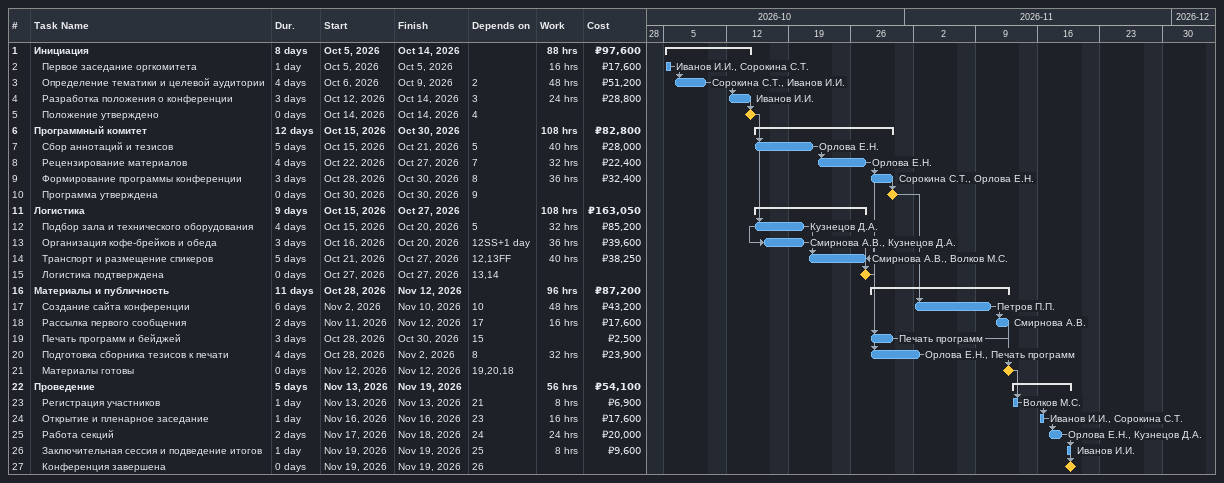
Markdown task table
| ID | Level | Task | Duration | Start | Finish | Predecessors | Resources | Work (h) | Cost (₽) |
|---|---|---|---|---|---|---|---|---|---|
| 1 | 1 | **Инициация** | 8d | 2026-10-05 | 2026-10-14 |  |  | 88 | 97600 |
| 2 | 2 | Первое заседание оргкомитета | 1d | 2026-10-05 | 2026-10-05 |  | Иванов И.И., Сорокина С.Т. | 16 | 17600 |
| 3 | 2 | Определение тематики и целевой аудитории | 4d | 2026-10-06 | 2026-10-09 | 2 | Сорокина С.Т., Иванов И.И. | 48 | 51200 |
| 4 | 2 | Разработка положения о конференции | 3d | 2026-10-12 | 2026-10-14 | 3 | Иванов И.И. | 24 | 28800 |
| 5 | 2 | Положение утверждено | 0d | 2026-10-14 | 2026-10-14 | 4 |  |  |  |
| 6 | 1 | **Программный комитет** | 12d | 2026-10-15 | 2026-10-30 |  |  | 108 | 82800 |
| 7 | 2 | Сбор аннотаций и тезисов | 5d | 2026-10-15 | 2026-10-21 | 5 | Орлова Е.Н. | 40 | 28000 |
| 8 | 2 | Рецензирование материалов | 4d | 2026-10-22 | 2026-10-27 | 7 | Орлова Е.Н. | 32 | 22400 |
| 9 | 2 | Формирование программы конференции | 3d | 2026-10-28 | 2026-10-30 | 8 | Сорокина С.Т., Орлова Е.Н. | 36 | 32400 |
| 10 | 2 | Программа утверждена | 0d | 2026-10-30 | 2026-10-30 | 9 |  |  |  |
| 11 | 1 | **Логистика** | 9d | 2026-10-15 | 2026-10-27 |  |  | 108 | 163050 |
| 12 | 2 | Подбор зала и технического оборудования | 4d | 2026-10-15 | 2026-10-20 | 5 | Кузнецов Д.А. | 32 | 85200 |
| 13 | 2 | Организация кофе-брейков и обеда | 3d | 2026-10-16 | 2026-10-20 | 12SS+1d | Смирнова А.В., Кузнецов Д.А. | 36 | 39600 |
| 14 | 2 | Транспорт и размещение спикеров | 5d | 2026-10-21 | 2026-10-27 | 12, 13FF | Смирнова А.В., Волков М.С. | 40 | 38250 |
| 15 | 2 | Логистика подтверждена | 0d | 2026-10-27 | 2026-10-27 | 13, 14 |  |  |  |
| 16 | 1 | **Материалы и публичность** | 11d | 2026-10-28 | 2026-11-12 |  |  | 96 | 87200 |
| 17 | 2 | Создание сайта конференции | 6d | 2026-11-02 | 2026-11-10 | 10 | Петров П.П. | 48 | 43200 |
| 18 | 2 | Рассылка первого сообщения | 2d | 2026-11-11 | 2026-11-12 | 17 | Смирнова А.В. | 16 | 17600 |
| 19 | 2 | Печать программ и бейджей | 3d | 2026-10-28 | 2026-10-30 | 15 | Печать программ |  | 2500 |
| 20 | 2 | Подготовка сборника тезисов к печати | 4d | 2026-10-28 | 2026-11-02 | 8 | Орлова Е.Н., Печать программ | 32 | 23900 |
| 21 | 2 | Материалы готовы | 0d | 2026-11-12 | 2026-11-12 | 19, 20, 18 |  |  |  |
| 22 | 1 | **Проведение** | 5d | 2026-11-13 | 2026-11-19 |  |  | 56 | 54100 |
| 23 | 2 | Регистрация участников | 1d | 2026-11-13 | 2026-11-13 | 21 | Волков М.С. | 8 | 6900 |
| 24 | 2 | Открытие и пленарное заседание | 1d | 2026-11-16 | 2026-11-16 | 23 | Иванов И.И., Сорокина С.Т. | 16 | 17600 |
| 25 | 2 | Работа секций | 2d | 2026-11-17 | 2026-11-18 | 24 | Орлова Е.Н., Кузнецов Д.А. | 24 | 20000 |
| 26 | 2 | Заключительная сессия и подведение итогов | 1d | 2026-11-19 | 2026-11-19 | 25 | Иванов И.И. | 8 | 9600 |
| 27 | 2 | Конференция завершена | 0d | 2026-11-19 | 2026-11-19 | 26 |  |  |  |
